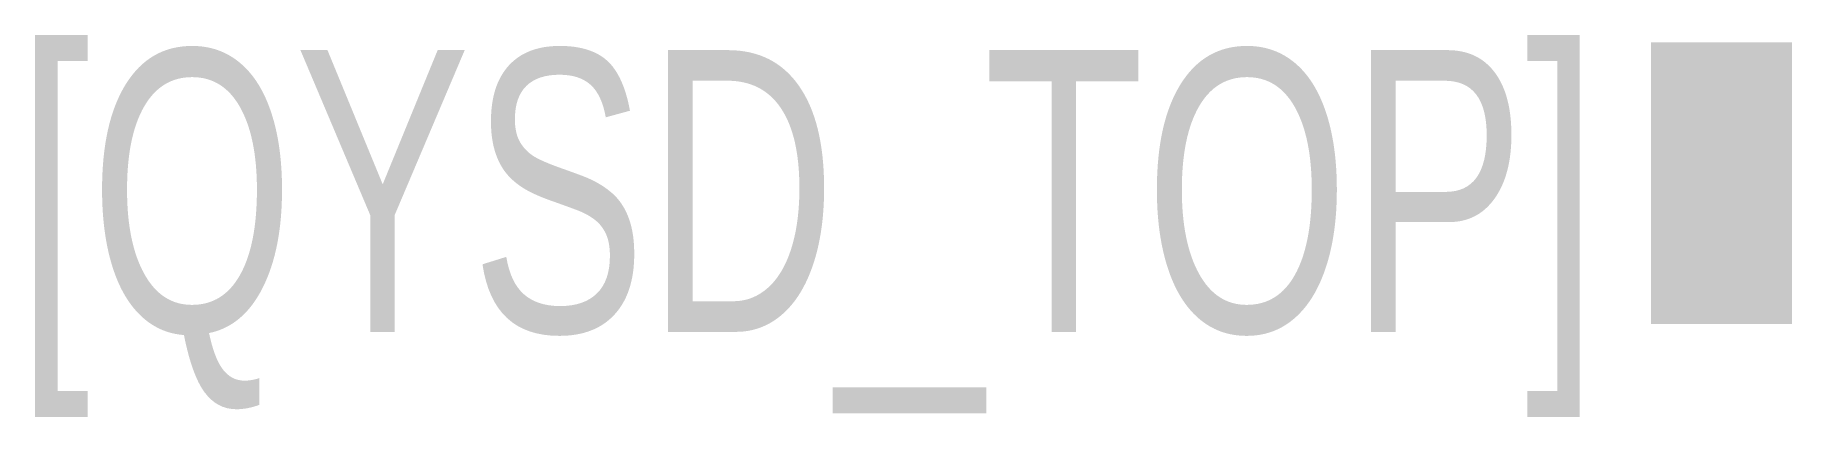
# Model space of a CAD drawing. Extents: x -11.6 to 0.8, y -0.5 to 2.2.
import ezdxf
from ezdxf.enums import TextEntityAlignment as Align

# ---------------------------------------------------------------- set-up
doc = ezdxf.new("R2010")
doc.units = 0
doc.header["$MEASUREMENT"] = 0
doc.layers.get('0').update_dxf_attribs({"linetype": 'CONTINUOUS'})
doc.styles.add('LZ_FONTS_FS', font='hxm.ttf', dxfattribs={"width": 0.7})

msp = doc.modelspace()

# ---------------------------------------------------------------- linework, layer by layer
at = {"color": 1}
msp.add_solid([(-0.152, 0.129), (0.848, 0.129), (-0.152, 2.129), (0.848, 2.129)], dxfattribs=at)

# ---------------------------------------------------------------- texts
at = {"style": 'LZ_FONTS_FS', "width": 0.7}
msp.add_text('[QYSD_TOP]', height=2, dxfattribs=at).set_placement((-0.525, 0.073), align=Align.RIGHT)

doc.saveas('drawing.dxf')
